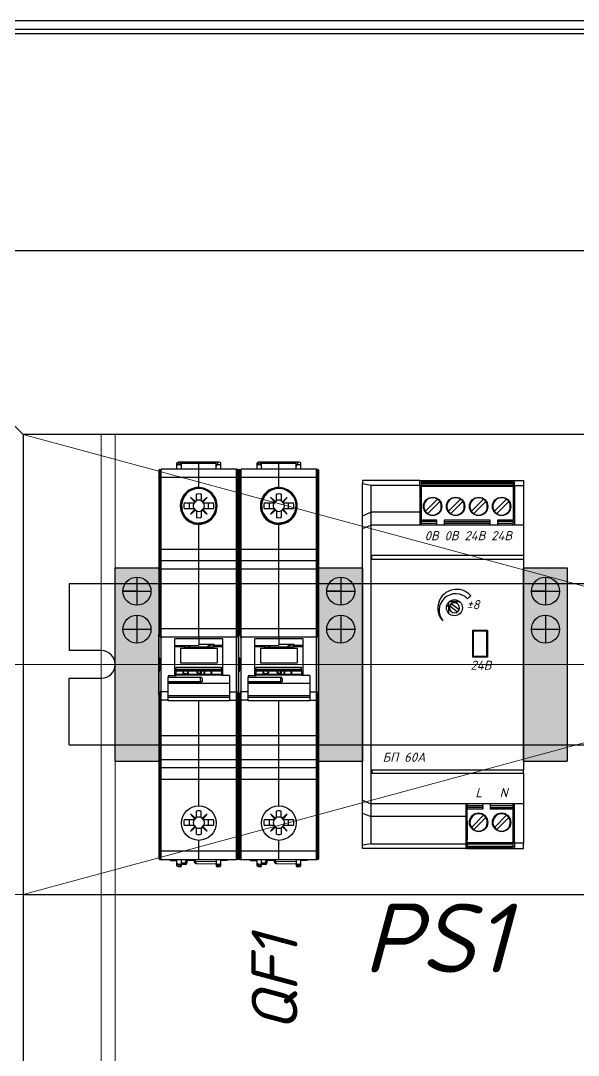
# Model space of a CAD drawing. Header units: millimetres. Extents: x 0 to 53000, y -591 to 24400.
# Drawn here: x 15937.5 to 16058.7, y 12658.4 to 12883.4 of the extents above; entities that cross this region are included whole.
import ezdxf
from ezdxf.enums import TextEntityAlignment as Align

# ---------------------------------------------------------------- set-up
doc = ezdxf.new("R2010")
doc.units = ezdxf.units.MM
doc.layers.add('КК перф 40х60', color=6, linetype='Continuous', lineweight=30)
doc.layers.add('Основная', color=7, linetype='Continuous', lineweight=30)
doc.layers.add('Привязки', color=2, linetype='Continuous', lineweight=0, plot=False, transparency=0.8)
doc.styles.add('текст', font='isocpeui.ttf')

# ---------------------------------------------------------------- blocks, each defined once
blk = doc.blocks.new('Стопор на DIN')
at = {"layer": 'Основная', "true_color": 0x939598}
h = blk.add_hatch(color=252, dxfattribs=at)
h.dxf.hatch_style = 1
h.paths.add_polyline_path([(0, 21), (-9.5, 21), (-9.5, -21), (0, -21)])
at = {"layer": 'Основная'}
for p, q in [((-9.5, -21), (-9.5, 21)), ((-9.5, 21), (0, 21)), ((0, 21), (0, -21)), ((-4.75, 18.97), (-4.75, 12.87)), ((-4.75, 15.92), (-7.8, 15.92)), ((-7.8, 15.92), (-1.7, 15.92)), ((-4.75, 10.71), (-4.75, 4.6)), ((-7.8, 7.66), (-1.7, 7.66)), ((-9.5, -21), (0, -21))]:
    blk.add_line(p, q, dxfattribs=at)
for centre in [(-4.75, 15.92), (-4.75, 7.66)]:
    blk.add_circle(centre, 3.05, dxfattribs=at)
blk = doc.blocks.new('1P Автоматический выключатель')
at = {"layer": 'Основная', "linetype": 'Continuous'}
for p, q in [((4.25, 44), (3.95, 43.83)), ((3.95, 42.5), (3.95, 43.83)), ((4.25, 43.5), (3.95, 43.26)), ((4.25, 43.5), (4.25, 44)), ((13.15, 44), (4.25, 44)), ((4.25, 43.5), (4.65, 43.5)), ((4.65, 43.5), (4.65, 44)), ((4.95, 42.5), (4.95, 43.7)), ((12.45, 43.7), (4.95, 43.7)), ((8.7, 42.5), (8.7, 44)), ((12.45, 42.5), (12.45, 44)), ((12.75, 44), (12.75, 43.5)), ((12.75, 43.5), (13.45, 43.5)), ((13.45, 43.83), (13.15, 44)), ((13.45, 42.5), (13.45, 43.83)), ((0, 42.2), (0, 6.61)), ((0.2, 42.4), (0.2, 6.45)), ((0.2, 42.4), (0.49, 42.4)), ((0.2, 40.63), (0.49, 40.63)), ((0.49, 5.74), (0.49, 42.5)), ((16.91, 42.5), (0.49, 42.5)), ((16.91, 40.64), (0.49, 40.64)), ((8.7, 38.47), (8.7, 42.5)), ((16.91, 5.74), (16.91, 42.5)), ((17.2, 42.4), (16.91, 42.4)), ((17.2, 40.63), (16.91, 40.63)), ((17.2, 6.45), (17.2, 42.4)), ((17.4, -42.2), (17.4, 42.2)), ((8.7, 38.43), (8.35, 38.43)), ((8.7, 38.42), (8.7, 38.47)), ((8.7, 38.42), (8.7, 38.25)), ((6.88, 36.32), (7.8, 35.26)), ((7.87, 35.46), (6.88, 36.32)), ((8.18, 35.63), (8.18, 37.02)), ((9.22, 37.02), (9.22, 35.64)), ((10.52, 36.32), (9.53, 35.46)), ((9.6, 35.26), (10.52, 36.32)), ((5.52, 35.15), (7.7, 35.15)), ((7.71, 33.85), (5.52, 33.85)), ((7.8, 35.26), (7.9, 35.37)), ((9.5, 35.37), (9.6, 35.26)), ((9.69, 35.15), (11.89, 35.15)), ((11.89, 33.85), (9.69, 33.85)), ((6.09, 31.51), (6.33, 31.51)), ((7.8, 33.74), (6.88, 32.68)), ((6.88, 32.68), (7.89, 33.55)), ((7.91, 33.63), (7.8, 33.74)), ((8.18, 33.36), (8.18, 31.98)), ((9.22, 33.36), (9.22, 31.98)), ((9.6, 33.74), (9.5, 33.63)), ((9.53, 33.54), (10.52, 32.68)), ((10.52, 32.68), (9.6, 33.74)), ((6.93, 31), (6.82, 31)), ((7.41, 30.77), (7.34, 30.77)), ((8.7, 30.73), (7.8, 30.67)), ((8.7, 30.65), (8.08, 30.6)), ((8.7, 30.75), (8.7, 30.73)), ((8.7, 30.65), (8.7, 30.73)), ((8.7, 30.5), (8.7, 30.65)), ((8.7, 30.65), (9.5, 30.65)), ((8.89, 30.59), (8.7, 30.59)), ((8.7, 5.97), (8.7, 30.5)), ((10.08, 30.81), (9.63, 30.81)), ((0.2, 25), (0.49, 25)), ((16.91, 25), (0.49, 25)), ((17.2, 25), (16.91, 25)), ((16.91, 22.5), (0.49, 22.5)), ((0.2, 22.4), (0.49, 22.4)), ((0.2, 20.7), (0.49, 20.7)), ((16.91, 20.71), (0.49, 20.71)), ((17.2, 22.4), (16.91, 22.4)), ((17.2, 20.7), (16.91, 20.7)), ((0.2, 7.73), (0.49, 7.73)), ((16.91, 7.74), (0.49, 7.74)), ((17.2, 7.73), (16.91, 7.73)), ((0, -6.61), (0, 6.61)), ((0.45, 5.88), (0.49, 5.88)), ((16.91, 5.97), (0.49, 5.97)), ((0.5, -5.73), (0.5, 5.73)), ((8.7, 5.59), (3.45, 5.57)), ((3.45, -2.42), (3.45, 5.57)), ((8.7, 5.97), (8.7, 4.17)), ((13.95, 5.57), (8.7, 5.59)), ((13.95, -2.42), (13.95, 5.57)), ((16.9, 5.73), (16.9, -5.73)), ((16.95, 5.88), (16.91, 5.88)), ((3.45, 4.11), (8.7, 4.17)), ((3.45, 3.91), (5.5, 3.91)), ((4.7, 3.51), (12.7, 3.51)), ((4.7, 3.51), (4.7, 0.38)), ((5.5, 4.13), (5.5, 3.91)), ((5.5, 3.91), (5.5, 3.83)), ((5.5, 3.83), (11.9, 3.83)), ((5.7, 4.14), (5.7, 3.83)), ((6.4, 4.14), (6.4, 3.83)), ((6.51, 4.14), (6.51, 3.83)), ((6.7, 4.15), (6.7, 3.83)), ((12, 4.31), (8.7, 4.34)), ((10.45, 3.83), (10.7, 3.96)), ((10.7, 3.96), (10.7, 3.83)), ((11.9, 4.31), (11.9, 3.91)), ((11.9, 3.91), (11.9, 3.83)), ((11.9, 3.91), (13.95, 3.91)), ((12, 4.12), (12, 4.31)), ((13.95, 4.1), (12, 4.12)), ((12.7, 3.51), (12.7, 0.38)), ((0.2, -0.96), (0.2, 0.96)), ((4.7, 0.38), (12.7, 0.38)), ((13.6, -0.63), (3.8, -0.63)), ((3.8, -1.36), (3.8, -0.63)), ((13.6, -1.09), (3.8, -1.09)), ((13.6, -1.31), (3.8, -1.31)), ((3.8, -1.36), (5.19, -1.36)), ((3.8, -2.22), (3.8, -1.36)), ((13.6, -2.22), (3.8, -2.22)), ((3.8, -2.42), (3.8, -2.22)), ((5.19, -1.36), (5.19, -1.72)), ((5.19, -1.41), (5.39, -1.41)), ((5.39, -1.36), (6.29, -1.36)), ((5.39, -1.72), (5.39, -1.36)), ((5.39, -1.72), (5.39, -1.87)), ((6.29, -1.36), (6.29, -1.72)), ((6.29, -1.41), (6.49, -1.41)), ((6.29, -1.72), (6.29, -1.87)), ((6.49, -1.36), (8.29, -1.36)), ((6.49, -1.72), (6.49, -1.36)), ((8.29, -1.36), (8.29, -1.72)), ((8.29, -1.41), (8.49, -1.41)), ((8.49, -1.36), (9.09, -1.36)), ((8.49, -1.72), (8.49, -1.36)), ((8.49, -1.72), (8.49, -1.87)), ((9.09, -1.36), (9.09, -1.72)), ((9.09, -1.41), (9.29, -1.41)), ((9.09, -1.72), (9.09, -1.87)), ((9.29, -1.36), (9.8, -1.36)), ((9.29, -1.72), (9.29, -1.36)), ((9.8, -1.36), (9.8, -2.03)), ((9.8, -1.41), (10, -1.41)), ((9.8, -2.03), (10, -2.03)), ((10, -1.36), (11.3, -1.36)), ((10, -2.03), (10, -1.36)), ((11.3, -1.36), (11.3, -2.03)), ((11.3, -1.41), (11.5, -1.41)), ((11.3, -2.03), (11.5, -2.03)), ((11.5, -2.03), (11.5, -1.36)), ((11.5, -1.36), (13.6, -1.36)), ((13.6, -1.36), (13.6, -0.63)), ((13.6, -1.36), (13.6, -2.22)), ((13.6, -2.22), (13.6, -2.42)), ((2.15, -2.42), (2, -2.49)), ((2, -2.49), (2, -2.79)), ((2, -2.79), (9.1, -2.79)), ((2, -7.93), (2, -2.79)), ((2, -3.71), (9.1, -3.71)), ((2, -3.94), (9.1, -3.94)), ((15.4, -4.16), (2, -4.16)), ((2.15, -2.42), (3.8, -2.42)), ((13.6, -2.3), (3.8, -2.3)), ((9.1, -3.94), (9.1, -2.79)), ((9.4, -3.02), (9.4, -3.73)), ((15.4, -2.42), (13.6, -2.42)), ((15.4, -2.42), (15.4, -7.93)), ((0, -6.61), (0, -42.2)), ((0.2, -6.45), (0.2, -42.4)), ((0.45, -5.88), (0.49, -5.88)), ((0.49, -42.5), (0.49, -5.74)), ((2, -5.97), (0.49, -5.97)), ((15.4, -5.97), (16.91, -5.97)), ((16.91, -42.5), (16.91, -5.74)), ((16.95, -5.88), (16.91, -5.88)), ((17.2, -42.4), (17.2, -6.45)), ((0.2, -7.73), (0.49, -7.73)), ((2, -7.74), (0.49, -7.74)), ((15.4, -6.86), (2, -6.86)), ((15.4, -7.2), (2, -7.2)), ((15.4, -7.93), (2, -7.93)), ((8.7, -30.75), (8.7, -7.93)), ((15.4, -7.74), (16.91, -7.74)), ((17.2, -7.73), (16.91, -7.73)), ((0.2, -15.4), (0.49, -15.4)), ((16.91, -15.5), (0.49, -15.5)), ((17.2, -15.4), (16.91, -15.4)), ((0.2, -20.7), (0.49, -20.7)), ((0.2, -22.4), (0.49, -22.4)), ((16.91, -20.71), (0.49, -20.71)), ((17.2, -20.7), (16.91, -20.7)), ((17.2, -22.4), (16.91, -22.4)), ((16.91, -22.5), (0.49, -22.5)), ((0.2, -25), (0.49, -25)), ((16.91, -25), (0.49, -25)), ((17.2, -25), (16.91, -25)), ((7.87, -33.44), (6.88, -32.58)), ((6.88, -32.58), (7.8, -33.64)), ((7.8, -33.64), (7.9, -33.53)), ((8.18, -33.26), (8.18, -31.88)), ((9.22, -33.26), (9.22, -31.88)), ((9.49, -33.53), (9.6, -33.64)), ((10.52, -32.58), (9.51, -33.45)), ((9.6, -33.64), (10.52, -32.58)), ((5.51, -33.75), (7.7, -33.75)), ((7.7, -35.05), (5.51, -35.05)), ((7.8, -35.16), (6.88, -36.22)), ((6.88, -36.22), (7.87, -35.36)), ((7.9, -35.27), (7.8, -35.16)), ((8.18, -36.92), (8.18, -35.54)), ((9.22, -35.54), (9.22, -36.92)), ((9.6, -35.16), (9.5, -35.27)), ((9.53, -35.36), (10.52, -36.22)), ((10.52, -36.22), (9.6, -35.16)), ((9.69, -33.75), (11.88, -33.75)), ((11.88, -35.05), (9.7, -35.05)), ((8.7, -42.5), (8.7, -38.25)), ((0.2, -40.63), (0.49, -40.63)), ((0.2, -42.4), (0.49, -42.4)), ((16.91, -40.64), (0.49, -40.64)), ((16.91, -42.5), (0.49, -42.5)), ((2.55, -42.6), (2.55, -42.5)), ((2.55, -42.6), (3.95, -42.6)), ((2.85, -42.6), (2.85, -42.5)), ((3.95, -43.83), (3.95, -42.5)), ((4.95, -43.7), (4.95, -42.5)), ((5.82, -42.5), (5.82, -43.18)), ((6.12, -42.5), (6.12, -43.18)), ((7.66, -42.6), (6.12, -42.6)), ((6.5, -42.6), (6.5, -42.5)), ((7.66, -42.5), (7.66, -42.81)), ((7.9, -42.5), (7.9, -42.81)), ((12.45, -42.5), (12.45, -43.7)), ((13.45, -43.83), (13.45, -42.5)), ((14.85, -42.6), (13.45, -42.6)), ((14.55, -42.6), (14.55, -42.5)), ((14.85, -42.6), (14.85, -42.5)), ((17.2, -40.63), (16.91, -40.63)), ((17.2, -42.4), (16.91, -42.4)), ((4.25, -43.5), (3.95, -43.26)), ((4.25, -44), (3.95, -43.83)), ((4.65, -43.5), (4.25, -43.5)), ((4.25, -44), (4.25, -43.5)), ((4.65, -44), (4.25, -44)), ((4.65, -44), (4.65, -43.5)), ((5.82, -43.18), (4.95, -43.19)), ((5.82, -43.48), (4.95, -43.49)), ((5.82, -43.18), (6.12, -43.18)), ((5.82, -43.48), (5.82, -43.18)), ((7.9, -42.81), (7.66, -42.81)), ((7.9, -42.81), (12.45, -42.88)), ((8.33, -43.31), (12.45, -43.38)), ((13.15, -43.5), (12.75, -43.5)), ((12.75, -43.5), (12.75, -44)), ((13.15, -44), (12.75, -44)), ((13.15, -43.5), (13.45, -43.26)), ((13.15, -44), (13.15, -43.5)), ((13.15, -44), (13.45, -43.83))]:
    blk.add_line(p, q, dxfattribs=at)
at = {"layer": 'Основная'}
blk.add_line((16.91, -42.5), (16.91, 42.5), dxfattribs=at)
at = {"layer": 'Основная', "linetype": 'Continuous'}
for points in [[(6.94, 31.02), (6.91, 31.04), (6.87, 31.06), (6.84, 31.08), (6.82, 31.1), (6.79, 31.12), (6.77, 31.14), (6.75, 31.15), (6.73, 31.16), (6.72, 31.18), (6.7, 31.19), (6.69, 31.2), (6.68, 31.2), (6.68, 31.21), (6.67, 31.21), (6.67, 31.21)], [(7.46, 30.77), (7.4, 30.8), (7.34, 30.82), (7.28, 30.85), (7.22, 30.87), (7.17, 30.9), (7.12, 30.92), (7.07, 30.95), (7.02, 30.97), (6.98, 31), (6.94, 31.02)], [(7.61, 30.72), (7.53, 30.75), (7.46, 30.77)], [(8.7, 30.55), (8.61, 30.55), (8.5, 30.55), (8.4, 30.56), (8.3, 30.57), (8.2, 30.58), (8.1, 30.6), (8.01, 30.62), (7.92, 30.63), (7.84, 30.65), (7.76, 30.68), (7.68, 30.7), (7.61, 30.72)], [(0.03, 1.45), (0.06, 1.39), (0.12, 1.24), (0.17, 1.08), (0.21, 0.93), (0.24, 0.77), (0.26, 0.62), (0.28, 0.46), (0.29, 0.31), (0.3, 0.15), (0.3, 0)], [(0.3, 0), (0.3, -0.14), (0.29, -0.3), (0.28, -0.46), (0.26, -0.62), (0.24, -0.77), (0.21, -0.93), (0.17, -1.08), (0.12, -1.23), (0.06, -1.39), (0.03, -1.45)], [(7.66, -42.81), (7.66, -42.83), (7.66, -42.88), (7.68, -42.93), (7.7, -42.98), (7.72, -43.03), (7.76, -43.08), (7.8, -43.12), (7.85, -43.16), (7.9, -43.2), (7.96, -43.23), (8.02, -43.26), (8.09, -43.28), (8.16, -43.3), (8.23, -43.31), (8.31, -43.31), (8.33, -43.31)]]:
    blk.add_lwpolyline(points, dxfattribs=at)
blk.add_circle((8.7, -34.5), 3.75, dxfattribs=at)
for centre, radius, start, end in [((4.65, 43.7), 0.3, 0, 90), ((0.2, 42.2), 0.2, 90, 180), ((0.2, 42.2), 0.2, 98.0214, 100.1321), ((17.2, 42.2), 0.2, 0, 90), ((8.7, 34.5), 3.75, 270, 237.5106), ((8.7, 34.5), 2.58, 78.463, 101.537), ((8.7, 34.5), 3.25, 168.463, 191.537), ((8.7, 34.5), 2.12, 162.1391, 197.8609), ((8.7, 34.5), 1.22, 147.8061, 180), ((8.7, 34.5), 1.22, 180, 212.1939), ((7.7, 35.35), 0.2, 270, 45.4387), ((7.71, 33.65), 0.2, 313.0821, 90), ((7.99, 35.63), 0.2, 225.4387, 0), ((8.7, 34.5), 1.22, 65.0308, 114.9692), ((9.41, 35.64), 0.2, 180, 314.427), ((9.69, 35.35), 0.2, 134.427, 270), ((9.69, 33.65), 0.2, 90, 225.573), ((8.7, 34.5), 1.22, 327.8061, 32.1939), ((8.7, 34.5), 2.12, 342.1391, 17.8609), ((8.7, 34.5), 3.25, 348.4677, 11.5323), ((7.99, 33.36), 0.2, 0, 133.0821), ((8.7, 34.5), 1.22, 245.0308, 294.9692), ((8.7, 34.5), 2.58, 258.463, 281.537), ((9.41, 33.36), 0.2, 45.573, 180), ((8.7, 34.5), 3.75, 237.5102, 270), ((8.66, 33.99), 3.43, 248.4437, 251.0613), ((8.72, 34.26), 3.71, 269.0949, 269.6269), ((0.2, 22.2), 0.2, 90, 180), ((17.2, 22.2), 0.2, 0, 90), ((-3.27, 0.06), 3.63, 25.1846, 25.5893), ((-3.27, -0.06), 3.63, 334.4106, 334.8154), ((0.2, -15.2), 0.2, 180, 270), ((17.2, -15.2), 0.2, 270, 0), ((0.2, -22.2), 0.2, 180, 270), ((17.2, -22.2), 0.2, 270, 0), ((7.7, -33.55), 0.2, 270, 45.573), ((7.99, -33.26), 0.2, 225.573, 0), ((8.7, -34.4), 1.22, 65.0308, 114.9692), ((8.7, -34.4), 2.58, 78.463, 101.537), ((9.41, -33.26), 0.2, 180, 313.0821), ((9.69, -33.55), 0.2, 133.0821, 270), ((8.7, -34.4), 3.25, 168.4677, 191.5323), ((8.7, -34.4), 2.12, 162.1391, 197.8609), ((8.7, -34.4), 1.22, 147.8061, 212.1939), ((7.7, -35.25), 0.2, 314.427, 90), ((7.99, -35.54), 0.2, 0, 134.427), ((8.7, -34.4), 1.22, 245.0308, 294.9692), ((9.41, -35.54), 0.2, 45.4387, 180), ((9.7, -35.25), 0.2, 90, 225.4387), ((8.7, -34.4), 1.22, 0, 32.1939), ((8.7, -34.4), 1.22, 327.8061, 0), ((8.7, -34.4), 2.12, 342.1391, 17.8609), ((8.7, -34.4), 3.25, 348.463, 11.537), ((8.7, -34.4), 2.58, 258.463, 281.537), ((0.2, -42.2), 0.2, 180, 270), ((17.2, -42.2), 0.2, 270, 0), ((4.65, -43.7), 0.3, 270, 0), ((5.82, -43.18), 0.3, 270.5773, 0.0001), ((12.75, -43.7), 0.3, 180, 270)]:
    blk.add_arc(centre, radius, start, end, dxfattribs=at)
for centre, major_axis, ratio, start_param, end_param in [((4.65, 43.08), (0, 0.424), 0.707107, -1.570796, 0), ((12.75, 43.08), (0, -0.424), 0.707107, 3.141593, 4.712389), ((8.7, 34.48), (-0.96, 3.84), 0.999989, -0.244062, 2.364686), ((8.7, 34.48), (0, 4.02), 0.99999, 0, 3.141593), ((8.7, 34.48), (0, 3.98), 0.999992, -3.141593, 0), ((8.7, 34.48), (0.49, 3.9), 0.999992, -2.464465, 0.123964), ((8.69, 34.14), (0.08, 3.61), 0.995002, 2.648644, 2.797291), ((9.1, -3.02), (-0.3, 0), 0.762405, -3.141593, -1.570796), ((9.1, -3.73), (-0.3, 0), 0.701661, 1.570796, 3.141593), ((4.65, -43.08), (0, 0.424), 0.707107, 3.141593, 4.712389), ((12.75, -43.08), (0, -0.424), 0.707107, -1.570796, 0)]:
    blk.add_ellipse(centre, major_axis=major_axis, ratio=ratio, start_param=start_param, end_param=end_param, dxfattribs=at)
for points, knots in [([(0, 40.62), (0, 40.62), (0, 40.62), (0, 40.62), (0.01, 40.62), (0.02, 40.62), (0.04, 40.63), (0.06, 40.63), (0.09, 40.63), (0.12, 40.63), (0.16, 40.63), (0.19, 40.63), (0.2, 40.63)], [0, 0, 0, 0, 0.008294, 0.024077, 0.048626, 0.082035, 0.174467, 0.298258, 0.448803, 0.620399, 0.806492, 1, 1, 1, 1]), ([(17.4, 40.62), (17.4, 40.62), (17.4, 40.62), (17.4, 40.62), (17.39, 40.62), (17.38, 40.62), (17.36, 40.63), (17.34, 40.63), (17.31, 40.63), (17.28, 40.63), (17.24, 40.63), (17.21, 40.63), (17.2, 40.63)], [0, 0, 0, 0, 0.008294, 0.024077, 0.048626, 0.082035, 0.174467, 0.298258, 0.448803, 0.620399, 0.806492, 1, 1, 1, 1]), ([(6.33, 31.51), (6.33, 31.51), (6.33, 31.51), (6.32, 31.51), (6.32, 31.5), (6.32, 31.5), (6.32, 31.49), (6.32, 31.49), (6.32, 31.48), (6.33, 31.47), (6.35, 31.45), (6.37, 31.42), (6.4, 31.39), (6.43, 31.36), (6.47, 31.32), (6.54, 31.26), (6.64, 31.19), (6.77, 31.09), (6.87, 31.03), (6.93, 31)], [0, 0, 0, 0, 0.007018, 0.012553, 0.017389, 0.022644, 0.029231, 0.037639, 0.048102, 0.06074, 0.092744, 0.133867, 0.184095, 0.243299, 0.311264, 0.3877, 0.564453, 0.769976, 1, 1, 1, 1]), ([(6.69, 31.34), (6.64, 31.36), (6.58, 31.39), (6.5, 31.44), (6.45, 31.46), (6.41, 31.48), (6.38, 31.5), (6.35, 31.51), (6.34, 31.51), (6.33, 31.51)], [0, 0, 0, 0, 0.379747, 0.538845, 0.676267, 0.791342, 0.883621, 0.952977, 1, 1, 1, 1]), ([(6.67, 31.21), (6.66, 31.22), (6.65, 31.23), (6.63, 31.25), (6.61, 31.27), (6.6, 31.28), (6.59, 31.29), (6.59, 31.3), (6.59, 31.3), (6.59, 31.31), (6.59, 31.31), (6.6, 31.31), (6.6, 31.31), (6.6, 31.31)], [0, 0, 0, 0, 0.240117, 0.4434, 0.609549, 0.738805, 0.832444, 0.867128, 0.895132, 0.918769, 0.941698, 0.967862, 1, 1, 1, 1]), ([(6.6, 31.31), (6.6, 31.31), (6.61, 31.31), (6.63, 31.31), (6.65, 31.3), (6.69, 31.29), (6.73, 31.27), (6.79, 31.25), (6.88, 31.21), (6.95, 31.18), (7, 31.16)], [0, 0, 0, 0, 0.019291, 0.044246, 0.111993, 0.203835, 0.319392, 0.457899, 0.618335, 1, 1, 1, 1]), ([(7.4, 30.8), (7.31, 30.83), (7.16, 30.9), (6.96, 31.01), (6.81, 31.1), (6.72, 31.17), (6.69, 31.2), (6.67, 31.21)], [0, 0, 0, 0, 0.31596, 0.595391, 0.826826, 0.921237, 1, 1, 1, 1]), ([(7.54, 30.72), (7.54, 30.72), (7.53, 30.72), (7.52, 30.72), (7.51, 30.72), (7.48, 30.73), (7.46, 30.74), (7.44, 30.74), (7.4, 30.75), (7.36, 30.77), (7.3, 30.79), (7.25, 30.81), (7.19, 30.83), (7.12, 30.86), (7.02, 30.9), (6.91, 30.95), (6.8, 31.01), (6.73, 31.05), (6.7, 31.07)], [0, 0, 0, 0, 0.005458, 0.013291, 0.03389, 0.058559, 0.085593, 0.114115, 0.143649, 0.204724, 0.267565, 0.331589, 0.39648, 0.46205, 0.594753, 0.729025, 0.864326, 1, 1, 1, 1]), ([(7.41, 30.77), (7.42, 30.77), (7.43, 30.76), (7.46, 30.75), (7.48, 30.75), (7.49, 30.74), (7.5, 30.74), (7.51, 30.73), (7.52, 30.73), (7.53, 30.73), (7.53, 30.72), (7.53, 30.72), (7.54, 30.72), (7.54, 30.72), (7.54, 30.72), (7.54, 30.72), (7.54, 30.72), (7.54, 30.72), (7.54, 30.72), (7.54, 30.72)], [0, 0, 0, 0, 0.177438, 0.349744, 0.514857, 0.593714, 0.669295, 0.740714, 0.806733, 0.865693, 0.915298, 0.935731, 0.952732, 0.965958, 0.975151, 0.98038, 0.983704, 0.989826, 1, 1, 1, 1]), ([(8.67, 30.55), (8.47, 30.55), (8.09, 30.59), (7.72, 30.68), (7.54, 30.74)], [0, 0, 0, 0, 0.512397, 1, 1, 1, 1]), ([(9.63, 30.81), (9.62, 30.81), (9.6, 30.81), (9.57, 30.8), (9.54, 30.8), (9.47, 30.79), (9.39, 30.78), (9.27, 30.76), (9.13, 30.75), (8.94, 30.73), (8.8, 30.73), (8.7, 30.73)], [0, 0, 0, 0, 0.023304, 0.05548, 0.095738, 0.143181, 0.255996, 0.387171, 0.531126, 0.683471, 1, 1, 1, 1]), ([(8.7, 30.65), (8.76, 30.65), (8.88, 30.65), (9.06, 30.66), (9.2, 30.68), (9.31, 30.7), (9.38, 30.72), (9.45, 30.73), (9.5, 30.75), (9.54, 30.76), (9.56, 30.77), (9.58, 30.77), (9.6, 30.78), (9.62, 30.79), (9.63, 30.79), (9.64, 30.8), (9.64, 30.8), (9.64, 30.8), (9.64, 30.8), (9.64, 30.81), (9.64, 30.81), (9.64, 30.81), (9.63, 30.81), (9.63, 30.81), (9.63, 30.81)], [0, 0, 0, 0, 0.186183, 0.368913, 0.543145, 0.625037, 0.702028, 0.772811, 0.835875, 0.863994, 0.889549, 0.912325, 0.932118, 0.948739, 0.962035, 0.971902, 0.975546, 0.978354, 0.981777, 0.98313, 0.984932, 0.987454, 0.990789, 1, 1, 1, 1]), ([(8.7, 30.59), (8.72, 30.59), (8.76, 30.59), (8.8, 30.59), (8.82, 30.59)], [0, 0, 0, 0, 0.516289, 1, 1, 1, 1]), ([(8.82, 30.59), (8.9, 30.59), (9.07, 30.59), (9.4, 30.63), (9.82, 30.72), (10.3, 30.89), (10.61, 31.05), (10.76, 31.14)], [0, 0, 0, 0, 0.121776, 0.244126, 0.491017, 0.74288, 1, 1, 1, 1]), ([(0, 24.99), (0, 24.99), (0, 24.99), (0, 24.99), (0.01, 24.99), (0.02, 24.99), (0.02, 24.99), (0.03, 24.99), (0.05, 24.99), (0.06, 24.99), (0.09, 25), (0.12, 25), (0.16, 25), (0.19, 25), (0.2, 25)], [0, 0, 0, 0, 0.005895, 0.020644, 0.044651, 0.077778, 0.119734, 0.170138, 0.228512, 0.294299, 0.445542, 0.618083, 0.805291, 1, 1, 1, 1]), ([(17.4, 24.99), (17.4, 24.99), (17.4, 24.99), (17.4, 24.99), (17.39, 24.99), (17.38, 24.99), (17.38, 24.99), (17.37, 24.99), (17.35, 24.99), (17.34, 24.99), (17.31, 25), (17.28, 25), (17.24, 25), (17.21, 25), (17.2, 25)], [0, 0, 0, 0, 0.005889, 0.020641, 0.044648, 0.077774, 0.119731, 0.170135, 0.228509, 0.294297, 0.44554, 0.618082, 0.805291, 1, 1, 1, 1]), ([(0, 20.68), (0, 20.68), (0, 20.68), (0, 20.68), (0.01, 20.68), (0.02, 20.69), (0.04, 20.69), (0.06, 20.69), (0.09, 20.69), (0.14, 20.7), (0.17, 20.7), (0.2, 20.7)], [0, 0, 0, 0, 0.011049, 0.028326, 0.053708, 0.087568, 0.180168, 0.303483, 0.4531, 0.623445, 1, 1, 1, 1]), ([(17.4, 20.68), (17.4, 20.68), (17.4, 20.68), (17.4, 20.68), (17.39, 20.68), (17.38, 20.69), (17.36, 20.69), (17.34, 20.69), (17.31, 20.69), (17.26, 20.7), (17.23, 20.7), (17.2, 20.7)], [0, 0, 0, 0, 0.011049, 0.028325, 0.053709, 0.087567, 0.180169, 0.303485, 0.4531, 0.623446, 1, 1, 1, 1]), ([(0, 7.72), (0, 7.72), (0, 7.72), (0, 7.73), (0.01, 7.73), (0.02, 7.73), (0.02, 7.73), (0.03, 7.73), (0.05, 7.73), (0.06, 7.73), (0.09, 7.73), (0.12, 7.73), (0.16, 7.73), (0.19, 7.73), (0.2, 7.73)], [0, 0, 0, 0, 0.006112, 0.020951, 0.045011, 0.078174, 0.120154, 0.170571, 0.228947, 0.294727, 0.44592, 0.618366, 0.805443, 1, 1, 1, 1]), ([(17.4, 7.72), (17.4, 7.72), (17.4, 7.72), (17.4, 7.73), (17.39, 7.73), (17.38, 7.73), (17.38, 7.73), (17.37, 7.73), (17.35, 7.73), (17.34, 7.73), (17.31, 7.73), (17.28, 7.73), (17.24, 7.73), (17.21, 7.73), (17.2, 7.73)], [0, 0, 0, 0, 0.006113, 0.020951, 0.045012, 0.078173, 0.120154, 0.170572, 0.228946, 0.294729, 0.44592, 0.618367, 0.805444, 1, 1, 1, 1]), ([(0.2, 6.45), (0.19, 6.47), (0.18, 6.51), (0.16, 6.56), (0.14, 6.6), (0.13, 6.62), (0.11, 6.65), (0.1, 6.68), (0.09, 6.7), (0.08, 6.71), (0.07, 6.72), (0.06, 6.73), (0.05, 6.74), (0.04, 6.74), (0.04, 6.75), (0.03, 6.74), (0.02, 6.73), (0.01, 6.71), (0, 6.67), (0, 6.63), (0, 6.61)], [0, 0, 0, 0, 0.12543, 0.250803, 0.31323, 0.375277, 0.4367, 0.497111, 0.555848, 0.584244, 0.611678, 0.637778, 0.662035, 0.684082, 0.694716, 0.705833, 0.732341, 0.765588, 0.841215, 1, 1, 1, 1]), ([(0.45, 5.88), (0.43, 5.92), (0.4, 6), (0.31, 6.19), (0.24, 6.34), (0.2, 6.45)], [0, 0, 0, 0, 0.192809, 0.427431, 1, 1, 1, 1]), ([(0.49, 5.74), (0.49, 5.75), (0.48, 5.8), (0.46, 5.85), (0.45, 5.88)], [0, 0, 0, 0, 0.255977, 1, 1, 1, 1]), ([(0.49, 5.85), (0.49, 5.84), (0.5, 5.8), (0.5, 5.76), (0.5, 5.73)], [0, 0, 0, 0, 0.243379, 1, 1, 1, 1]), ([(16.9, 5.73), (16.9, 5.74), (16.9, 5.78), (16.9, 5.82), (16.91, 5.85)], [0, 0, 0, 0, 0.257159, 1, 1, 1, 1]), ([(16.95, 5.88), (16.95, 5.87), (16.93, 5.82), (16.92, 5.78), (16.91, 5.74)], [0, 0, 0, 0, 0.245337, 1, 1, 1, 1]), ([(17.2, 6.45), (17.16, 6.34), (17.09, 6.19), (17, 6), (16.97, 5.92), (16.95, 5.88)], [0, 0, 0, 0, 0.572569, 0.807191, 1, 1, 1, 1]), ([(17.4, 6.61), (17.4, 6.63), (17.4, 6.67), (17.39, 6.71), (17.38, 6.73), (17.37, 6.74), (17.36, 6.75), (17.36, 6.74), (17.35, 6.74), (17.34, 6.73), (17.33, 6.72), (17.32, 6.71), (17.31, 6.7), (17.3, 6.68), (17.29, 6.65), (17.27, 6.62), (17.26, 6.6), (17.24, 6.56), (17.22, 6.51), (17.21, 6.47), (17.2, 6.45)], [0, 0, 0, 0, 0.158787, 0.234419, 0.267664, 0.294174, 0.305289, 0.315921, 0.337967, 0.362224, 0.388323, 0.415756, 0.444153, 0.502889, 0.5633, 0.624723, 0.68677, 0.749197, 0.87457, 1, 1, 1, 1]), ([(10.7, 3.96), (10.7, 3.97), (10.7, 4), (10.72, 4.02), (10.75, 4.05), (10.79, 4.08), (10.84, 4.11), (10.9, 4.13), (10.96, 4.16), (11.07, 4.19), (11.22, 4.23), (11.43, 4.26), (11.66, 4.29), (11.82, 4.3), (11.9, 4.3)], [0, 0, 0, 0, 0.023038, 0.048867, 0.07944, 0.115865, 0.15866, 0.207997, 0.263827, 0.325959, 0.467826, 0.630351, 0.809351, 1, 1, 1, 1]), ([(0.03, 1.45), (0.02, 1.47), (0, 1.52), (0, 1.57), (0, 1.6)], [0, 0, 0, 0, 0.495069, 1, 1, 1, 1]), ([(0.01, 1.61), (0.04, 1.55), (0.09, 1.43), (0.15, 1.25), (0.21, 1.06), (0.25, 0.86), (0.28, 0.66), (0.31, 0.37), (0.31, 0.15), (0.31, 0)], [0, 0, 0, 0, 0.113595, 0.22929, 0.348496, 0.47193, 0.599594, 0.730886, 1, 1, 1, 1]), ([(0.31, 0), (0.31, -0.15), (0.31, -0.37), (0.28, -0.66), (0.25, -0.86), (0.21, -1.06), (0.15, -1.25), (0.09, -1.43), (0.04, -1.55), (0.01, -1.61)], [0, 0, 0, 0, 0.269114, 0.400406, 0.52807, 0.651504, 0.77071, 0.886405, 1, 1, 1, 1]), ([(0.03, -1.45), (0.02, -1.47), (0, -1.52), (0, -1.57), (0, -1.6)], [0, 0, 0, 0, 0.49507, 1, 1, 1, 1]), ([(5.19, -1.72), (5.19, -1.74), (5.2, -1.8), (5.24, -1.88), (5.3, -1.95), (5.38, -2.01), (5.48, -2.06), (5.63, -2.11), (5.84, -2.14), (6.05, -2.11), (6.2, -2.06), (6.3, -2.01), (6.38, -1.95), (6.44, -1.88), (6.48, -1.8), (6.49, -1.74), (6.49, -1.72)], [0, 0, 0, 0, 0.048239, 0.099057, 0.154329, 0.214927, 0.280806, 0.351215, 0.5, 0.648785, 0.719194, 0.785073, 0.845671, 0.900943, 0.951761, 1, 1, 1, 1]), ([(5.39, -1.72), (5.39, -1.74), (5.4, -1.78), (5.42, -1.83), (5.47, -1.88), (5.52, -1.92), (5.59, -1.96), (5.7, -1.99), (5.84, -2.01), (5.98, -1.99), (6.09, -1.96), (6.16, -1.92), (6.21, -1.88), (6.26, -1.83), (6.28, -1.78), (6.29, -1.74), (6.29, -1.72)], [0, 0, 0, 0, 0.048238, 0.099057, 0.154328, 0.214926, 0.280806, 0.351215, 0.5, 0.648785, 0.719194, 0.785074, 0.845672, 0.900943, 0.951762, 1, 1, 1, 1]), ([(5.53, -2.08), (5.51, -2.07), (5.47, -2.04), (5.43, -1.99), (5.4, -1.93), (5.39, -1.89), (5.39, -1.87)], [0, 0, 0, 0, 0.283324, 0.540976, 0.776864, 1, 1, 1, 1]), ([(6.29, -1.87), (6.29, -1.89), (6.28, -1.93), (6.25, -1.99), (6.21, -2.04), (6.17, -2.07), (6.15, -2.08)], [0, 0, 0, 0, 0.223136, 0.459024, 0.716676, 1, 1, 1, 1]), ([(8.29, -1.72), (8.29, -1.74), (8.3, -1.78), (8.33, -1.84), (8.37, -1.9), (8.44, -1.95), (8.51, -1.98), (8.63, -2.02), (8.79, -2.04), (8.95, -2.02), (9.07, -1.98), (9.14, -1.95), (9.21, -1.9), (9.25, -1.84), (9.28, -1.78), (9.29, -1.74), (9.29, -1.72)], [0, 0, 0, 0, 0.048239, 0.099057, 0.154329, 0.214927, 0.280807, 0.351215, 0.5, 0.648785, 0.719193, 0.785073, 0.845671, 0.900943, 0.951761, 1, 1, 1, 1]), ([(8.49, -1.72), (8.49, -1.73), (8.49, -1.76), (8.51, -1.79), (8.54, -1.83), (8.59, -1.87), (8.68, -1.9), (8.79, -1.91), (8.9, -1.9), (8.99, -1.87), (9.04, -1.83), (9.07, -1.79), (9.09, -1.76), (9.09, -1.73), (9.09, -1.72)], [0, 0, 0, 0, 0.048275, 0.099137, 0.154451, 0.215098, 0.351097, 0.5, 0.648903, 0.784902, 0.845549, 0.900863, 0.951725, 1, 1, 1, 1]), ([(8.57, -2), (8.56, -2), (8.54, -1.98), (8.51, -1.95), (8.49, -1.91), (8.49, -1.88), (8.49, -1.87)], [0, 0, 0, 0, 0.280829, 0.537596, 0.774545, 1, 1, 1, 1]), ([(9.09, -1.87), (9.09, -1.88), (9.09, -1.91), (9.07, -1.95), (9.04, -1.98), (9.02, -2), (9.01, -2)], [0, 0, 0, 0, 0.225455, 0.462404, 0.719171, 1, 1, 1, 1]), ([(9.39, -3.78), (9.38, -3.78), (9.37, -3.77), (9.35, -3.75), (9.31, -3.74), (9.26, -3.72), (9.19, -3.71), (9.13, -3.71), (9.1, -3.71)], [0, 0, 0, 0, 0.077213, 0.170417, 0.279785, 0.404096, 0.688251, 1, 1, 1, 1]), ([(0, -6.61), (0, -6.63), (0, -6.67), (0.01, -6.71), (0.02, -6.73), (0.03, -6.74), (0.04, -6.75), (0.04, -6.74), (0.05, -6.74), (0.06, -6.73), (0.07, -6.72), (0.08, -6.71), (0.09, -6.7), (0.1, -6.68), (0.11, -6.65), (0.13, -6.62), (0.14, -6.6), (0.16, -6.56), (0.18, -6.51), (0.19, -6.47), (0.2, -6.45)], [0, 0, 0, 0, 0.158789, 0.234419, 0.26766, 0.294164, 0.305277, 0.315911, 0.337951, 0.362207, 0.388306, 0.41574, 0.444136, 0.502874, 0.563286, 0.624711, 0.68676, 0.749189, 0.874566, 1, 1, 1, 1]), ([(0.2, -6.45), (0.24, -6.34), (0.31, -6.19), (0.4, -6), (0.43, -5.92), (0.45, -5.88)], [0, 0, 0, 0, 0.572569, 0.807191, 1, 1, 1, 1]), ([(0.45, -5.88), (0.45, -5.87), (0.47, -5.82), (0.48, -5.78), (0.49, -5.74)], [0, 0, 0, 0, 0.245337, 1, 1, 1, 1]), ([(0.5, -5.73), (0.5, -5.74), (0.5, -5.78), (0.5, -5.82), (0.49, -5.85)], [0, 0, 0, 0, 0.257159, 1, 1, 1, 1]), ([(16.91, -5.85), (16.91, -5.84), (16.9, -5.8), (16.9, -5.76), (16.9, -5.73)], [0, 0, 0, 0, 0.243379, 1, 1, 1, 1]), ([(16.91, -5.74), (16.91, -5.75), (16.92, -5.8), (16.94, -5.85), (16.95, -5.88)], [0, 0, 0, 0, 0.255977, 1, 1, 1, 1]), ([(16.95, -5.88), (16.97, -5.92), (17, -6), (17.09, -6.19), (17.16, -6.34), (17.2, -6.45)], [0, 0, 0, 0, 0.192809, 0.427431, 1, 1, 1, 1]), ([(17.2, -6.45), (17.21, -6.47), (17.22, -6.51), (17.24, -6.56), (17.26, -6.6), (17.27, -6.62), (17.29, -6.65), (17.3, -6.68), (17.31, -6.7), (17.32, -6.71), (17.33, -6.72), (17.34, -6.73), (17.35, -6.74), (17.36, -6.74), (17.36, -6.75), (17.37, -6.74), (17.38, -6.73), (17.39, -6.71), (17.4, -6.67), (17.4, -6.63), (17.4, -6.61)], [0, 0, 0, 0, 0.125429, 0.250801, 0.313227, 0.375275, 0.436697, 0.497107, 0.555844, 0.58424, 0.611673, 0.637773, 0.662031, 0.68408, 0.694713, 0.70583, 0.73234, 0.765588, 0.841216, 1, 1, 1, 1]), ([(0, -7.72), (0, -7.72), (0, -7.72), (0, -7.73), (0.01, -7.73), (0.02, -7.73), (0.02, -7.73), (0.03, -7.73), (0.05, -7.73), (0.06, -7.73), (0.09, -7.73), (0.12, -7.73), (0.16, -7.73), (0.19, -7.73), (0.2, -7.73)], [0, 0, 0, 0, 0.006112, 0.020951, 0.045011, 0.078174, 0.120154, 0.170571, 0.228947, 0.294727, 0.44592, 0.618366, 0.805443, 1, 1, 1, 1]), ([(17.4, -7.72), (17.4, -7.72), (17.4, -7.72), (17.4, -7.73), (17.39, -7.73), (17.38, -7.73), (17.38, -7.73), (17.37, -7.73), (17.35, -7.73), (17.34, -7.73), (17.31, -7.73), (17.28, -7.73), (17.24, -7.73), (17.21, -7.73), (17.2, -7.73)], [0, 0, 0, 0, 0.006112, 0.020951, 0.045012, 0.078174, 0.120154, 0.170571, 0.228948, 0.294727, 0.44592, 0.618366, 0.805443, 1, 1, 1, 1]), ([(0, -20.68), (0, -20.68), (0, -20.68), (0, -20.68), (0.01, -20.68), (0.02, -20.69), (0.04, -20.69), (0.06, -20.69), (0.09, -20.69), (0.14, -20.7), (0.17, -20.7), (0.2, -20.7)], [0, 0, 0, 0, 0.011071, 0.028361, 0.053751, 0.087615, 0.180217, 0.303528, 0.453137, 0.623472, 1, 1, 1, 1]), ([(17.4, -20.68), (17.4, -20.68), (17.4, -20.68), (17.4, -20.68), (17.39, -20.68), (17.38, -20.69), (17.36, -20.69), (17.34, -20.69), (17.31, -20.69), (17.26, -20.7), (17.23, -20.7), (17.2, -20.7)], [0, 0, 0, 0, 0.011071, 0.028361, 0.053751, 0.087615, 0.180217, 0.303529, 0.453137, 0.623472, 1, 1, 1, 1]), ([(0, -24.99), (0, -24.99), (0, -24.99), (0, -24.99), (0.01, -24.99), (0.02, -24.99), (0.02, -24.99), (0.03, -24.99), (0.05, -24.99), (0.06, -24.99), (0.09, -25), (0.12, -25), (0.16, -25), (0.19, -25), (0.2, -25)], [0, 0, 0, 0, 0.005889, 0.020641, 0.044648, 0.077774, 0.119731, 0.170135, 0.228509, 0.294297, 0.44554, 0.618082, 0.805291, 1, 1, 1, 1]), ([(17.4, -24.99), (17.4, -24.99), (17.4, -24.99), (17.4, -24.99), (17.39, -24.99), (17.38, -24.99), (17.38, -24.99), (17.37, -24.99), (17.35, -24.99), (17.34, -24.99), (17.31, -25), (17.28, -25), (17.24, -25), (17.21, -25), (17.2, -25)], [0, 0, 0, 0, 0.005895, 0.020644, 0.044651, 0.077778, 0.119734, 0.170138, 0.228512, 0.294299, 0.445542, 0.618083, 0.805291, 1, 1, 1, 1]), ([(0, -40.62), (0, -40.62), (0, -40.62), (0, -40.62), (0.01, -40.62), (0.02, -40.62), (0.04, -40.63), (0.06, -40.63), (0.09, -40.63), (0.12, -40.63), (0.16, -40.63), (0.19, -40.63), (0.2, -40.63)], [0, 0, 0, 0, 0.008294, 0.024077, 0.048626, 0.082035, 0.174467, 0.298258, 0.448803, 0.620399, 0.806492, 1, 1, 1, 1]), ([(17.4, -40.62), (17.4, -40.62), (17.4, -40.62), (17.4, -40.62), (17.39, -40.62), (17.38, -40.62), (17.36, -40.63), (17.34, -40.63), (17.31, -40.63), (17.28, -40.63), (17.24, -40.63), (17.21, -40.63), (17.2, -40.63)], [0, 0, 0, 0, 0.008294, 0.024077, 0.048626, 0.082035, 0.174467, 0.298258, 0.448803, 0.620399, 0.806493, 1, 1, 1, 1]), ([(7.9, -42.81), (7.9, -42.84), (7.91, -42.92), (7.94, -43.02), (7.99, -43.11), (8.04, -43.19), (8.11, -43.24), (8.18, -43.28), (8.25, -43.31), (8.3, -43.31), (8.33, -43.31)], [0, 0, 0, 0, 0.154622, 0.302409, 0.439693, 0.566093, 0.683071, 0.7928, 0.897644, 1, 1, 1, 1])]:
    blk.add_open_spline(points, degree=3, knots=knots, dxfattribs=at)
at = {"layer": 'Привязки'}
blk.add_line((0, 0), (17.4, 0), dxfattribs=at)
at = {"layer": 'Основная', "style": 'текст'}
blk.add_attdef('№', text='', height=20, dxfattribs=at).set_placement((7.75, -58.95), align=Align.MIDDLE_CENTER)
blk = doc.blocks.new('БП60А')
at = {"layer": 'Основная', "linetype": 'Continuous', "lineweight": 30}
for p, q in [((12.42, 40), (0, 40)), ((0, 40), (0, 39.33)), ((0, 39.33), (1.8, 39.01)), ((0, 32.35), (0, 39.33)), ((1.8, 39.01), (12.42, 39.01)), ((1.8, 39.01), (1.8, 33.1)), ((12.42, 39.01), (12.42, 40)), ((12.42, 40), (33.02, 40)), ((12.42, 39.01), (12.42, 33.1)), ((12.73, 39.7), (12.73, 39.5)), ((12.73, 39.7), (32.73, 39.7)), ((12.73, 39.5), (12.73, 39.35)), ((12.73, 39.5), (32.73, 39.5)), ((12.73, 39.35), (12.73, 38.97)), ((32.73, 39.35), (12.73, 39.35)), ((12.73, 38.95), (12.73, 38.97)), ((32.73, 38.97), (12.73, 38.97)), ((12.73, 38.95), (12.73, 38.75)), ((32.73, 38.95), (12.73, 38.95)), ((12.73, 38.75), (12.73, 31.37)), ((12.73, 38.75), (32.73, 38.75)), ((32.73, 39.5), (32.73, 39.7)), ((32.73, 39.35), (32.73, 39.5)), ((32.73, 39.35), (32.73, 38.97)), ((32.73, 38.97), (32.73, 38.95)), ((32.73, 38.75), (32.73, 38.95)), ((32.73, 38.75), (32.73, 31.37)), ((33.02, 40), (35, 40)), ((33.02, 38.84), (33.02, 40)), ((33.02, 38.84), (33.02, 30.3)), ((35, 38.84), (33.02, 38.84)), ((35, 40), (35, 38.84)), ((35, 38.84), (35, 30.3)), ((32.73, 36.87), (32.73, 36.87)), ((32.73, 36.57), (32.73, 36.57)), ((13.67, 33.3), (16.3, 35.93)), ((13.67, 33.3), (16.3, 35.93)), ((16.79, 35.44), (14.16, 32.81)), ((16.3, 35.93), (16.3, 35.93)), ((18.67, 33.3), (21.3, 35.93)), ((18.67, 33.3), (21.3, 35.93)), ((21.79, 35.44), (19.16, 32.81)), ((21.3, 35.93), (21.3, 35.93)), ((23.67, 33.3), (26.3, 35.93)), ((23.67, 33.3), (26.3, 35.93)), ((26.79, 35.44), (24.16, 32.81)), ((26.3, 35.93), (26.3, 35.93)), ((31.3, 35.93), (28.67, 33.3)), ((31.3, 35.93), (28.67, 33.3)), ((29.16, 32.81), (31.79, 35.44)), ((31.3, 35.93), (31.3, 35.93)), ((32.73, 34.32), (32.73, 34.32)), ((0, 32.35), (1.8, 33.1)), ((0, 29.55), (0, 32.35)), ((1.8, 33.1), (1.8, 30.3)), ((12.42, 33.1), (1.8, 33.1)), ((12.42, 33.1), (12.42, 30.3)), ((32.73, 33.05), (32.73, 33.05)), ((32.73, 32.88), (32.73, 32.88)), ((32.73, 32.58), (32.73, 32.58)), ((32.73, 32.3), (32.73, 32.3)), ((32.73, 31.89), (32.73, 31.89)), ((0, 29.55), (1.8, 30.3)), ((0, -29.55), (0, 29.55)), ((1.8, 30.3), (1.8, -30.3)), ((12.42, 30.3), (1.8, 30.3)), ((35, 30.3), (12.42, 30.3)), ((16.13, 31.37), (12.73, 31.37)), ((12.73, 31.37), (12.73, 31.08)), ((12.73, 31.08), (12.73, 30.73)), ((16.13, 31.08), (12.73, 31.08)), ((12.73, 30.73), (12.73, 30.3)), ((12.73, 30.73), (16.13, 30.73)), ((16.13, 30.3), (16.13, 31.37)), ((17.73, 31.37), (17.73, 30.3)), ((27.73, 31.37), (17.73, 31.37)), ((17.73, 31.08), (27.73, 31.08)), ((17.73, 30.73), (27.73, 30.73)), ((27.73, 30.3), (27.73, 31.37)), ((29.33, 31.37), (29.33, 30.3)), ((32.73, 31.37), (29.33, 31.37)), ((32.73, 31.08), (29.33, 31.08)), ((29.33, 30.73), (32.73, 30.73)), ((32.73, 31.41), (32.73, 31.41)), ((32.73, 31.08), (32.73, 31.37)), ((32.73, 31.08), (32.73, 30.73)), ((32.73, 30.3), (32.73, 30.73)), ((35, 30.3), (35, 23.7)), ((35, 23.7), (2, 23.7)), ((2, 22.9), (2, 23.7)), ((2, 22.9), (35, 22.9)), ((35, 23.7), (35, 22.9)), ((35, 22.9), (35, -22.9)), ((18.7, 13.53), (18.7, 11.13)), ((21.17, 13.6), (18.77, 13.6)), ((20.57, 13.89), (20.62, 13.89)), ((20.63, 13.93), (20.66, 13.6)), ((18.87, 12.33), (18.87, 12.33)), ((18.95, 12.75), (20.65, 11.47)), ((20.99, 11.91), (19.29, 13.19)), ((23.89, 7.41), (23.89, 1.61)), ((27.19, 7.41), (23.89, 7.41)), ((23.89, 7.25), (24, 7.25)), ((24, 1.76), (24, 7.25)), ((24, 7.25), (24.04, 7.25)), ((27.04, 7.25), (24.04, 7.25)), ((24.04, 7.25), (24.04, 1.76)), ((24.04, 7.25), (24.04, 1.76)), ((24.48, 7.41), (24.61, 7.25)), ((26.53, 7.32), (25.38, 7.32)), ((25.38, 7.25), (25.38, 7.32)), ((26.03, 7.41), (26.03, 7.32)), ((26.53, 7.25), (26.53, 7.32)), ((27.04, 7.25), (27.04, 7.41)), ((27.04, 7.25), (27.04, 1.76)), ((27.04, 1.76), (27.04, 7.25)), ((27.04, 7.25), (27.04, 7.25)), ((27.19, 7.41), (27.19, 1.61)), ((23.89, 1.76), (24, 1.76)), ((27.19, 1.61), (23.89, 1.61)), ((24.04, 1.76), (24, 1.76)), ((27.04, 1.76), (24.04, 1.76)), ((24.04, 1.76), (24.04, 1.76)), ((24.69, 1.65), (24.68, 1.61)), ((25.12, 1.61), (25.14, 1.76)), ((26.03, 1.76), (26.03, 1.61)), ((26.05, 1.76), (27.04, 1.76)), ((26.65, 1.61), (26.65, 1.76)), ((26.88, 1.76), (26.88, 1.61)), ((27.04, 1.76), (27.04, 1.76)), ((27.04, 1.61), (27.04, 1.76)), ((2, -22.9), (35, -22.9)), ((2, -22.9), (2, -23.7)), ((35, -23.7), (2, -23.7)), ((35, -23.7), (35, -22.9)), ((35, -23.7), (35, -30.3)), ((0, -29.55), (1.8, -30.3)), ((0, -32.35), (0, -29.55)), ((22.42, -30.3), (1.8, -30.3)), ((1.8, -30.3), (1.8, -33.1)), ((35, -30.3), (22.42, -30.3)), ((22.42, -30.3), (22.42, -33.1)), ((22.72, -30.3), (22.72, -30.77)), ((22.72, -30.3), (22.72, -30.73)), ((22.72, -31.08), (22.72, -30.73)), ((26.12, -30.73), (22.72, -30.73)), ((22.72, -34.56), (22.72, -30.77)), ((22.72, -31.08), (22.72, -31.37)), ((26.12, -31.08), (22.72, -31.08)), ((22.72, -38.8), (22.72, -31.37)), ((22.72, -31.37), (26.12, -31.37)), ((26.12, -31.37), (26.12, -30.3)), ((26.12, -30.73), (26.12, -30.3)), ((26.12, -30.73), (26.12, -31.08)), ((26.12, -31.08), (26.12, -31.37)), ((27.72, -30.3), (27.72, -31.37)), ((32.72, -30.73), (27.72, -30.73)), ((27.72, -31.08), (32.72, -31.08)), ((27.72, -31.37), (32.72, -31.37)), ((32.72, -30.73), (32.72, -30.3)), ((32.72, -31.08), (32.72, -30.73)), ((32.72, -31.37), (32.72, -31.08)), ((32.72, -38.8), (32.72, -31.37)), ((33.02, -38.84), (33.02, -30.3)), ((35, -30.3), (35, -38.84)), ((0, -32.35), (1.8, -33.1)), ((0, -39.33), (0, -32.35)), ((22.42, -33.1), (1.8, -33.1)), ((1.8, -33.1), (1.8, -39.01)), ((22.42, -33.1), (22.42, -39.01)), ((26.28, -32.81), (23.66, -35.44)), ((23.88, -33.03), (23.88, -33.03)), ((24.15, -35.93), (26.78, -33.3)), ((28.66, -35.44), (31.28, -32.81)), ((31.78, -33.3), (29.15, -35.93)), ((22.72, -34.38), (22.72, -34.1)), ((22.72, -34.1), (22.72, -34.38)), ((22.72, -34.56), (22.72, -34.38)), ((22.72, -34.38), (22.72, -37.82)), ((24.15, -35.93), (24.15, -35.93)), ((22.72, -39.8), (22.72, -37.67)), ((22.72, -37.82), (22.72, -37.67)), ((22.72, -38.1), (22.72, -37.82)), ((22.72, -37.82), (22.72, -38.1)), ((1.8, -39.01), (0, -39.33)), ((0, -40), (0, -39.33)), ((22.42, -40), (0, -40)), ((1.8, -39.01), (22.42, -39.01)), ((22.42, -39.01), (22.42, -40)), ((22.42, -40), (33.02, -40)), ((22.72, -38.68), (22.72, -39.02)), ((22.72, -38.68), (22.72, -39.5)), ((32.72, -38.8), (22.72, -38.8)), ((22.72, -39), (22.72, -38.8)), ((22.72, -39.02), (22.72, -39)), ((22.72, -39), (32.72, -39)), ((32.72, -39.02), (22.72, -39.02)), ((22.72, -39.6), (22.72, -39.5)), ((22.72, -39.5), (32.72, -39.5)), ((22.72, -39.8), (22.72, -39.6)), ((32.72, -39.6), (22.72, -39.6)), ((22.72, -39.8), (22.72, -39.8)), ((32.72, -39.8), (22.72, -39.8)), ((22.72, -39.8), (32.72, -39.8)), ((23.66, -39.8), (27.2, -39.8)), ((23.66, -39.8), (23.66, -39.8)), ((27.2, -39.8), (23.66, -39.8)), ((27.2, -39.8), (27.2, -39.8)), ((28.23, -39.8), (31.78, -39.8)), ((28.23, -39.8), (28.23, -39.8)), ((31.78, -39.8), (28.23, -39.8)), ((31.78, -39.8), (31.78, -39.8)), ((32.72, -39), (32.72, -38.8)), ((32.72, -39), (32.72, -39.02)), ((32.72, -39.5), (32.72, -39.02)), ((32.72, -39.5), (32.72, -39.6)), ((32.72, -39.8), (32.72, -39.6)), ((32.72, -39.8), (32.72, -39.8)), ((35, -38.84), (33.02, -38.84)), ((33.02, -38.84), (33.02, -40)), ((33.02, -40), (35, -40)), ((35, -40), (35, -38.84))]:
    blk.add_line(p, q, dxfattribs=at)
at = {"layer": 'Основная'}
blk.add_line((22.83, 14.28), (23.5, 14.96), dxfattribs=at)
at = {"layer": 'Основная', "linetype": 'Continuous', "lineweight": 30, "flags": 128}
blk.add_lwpolyline([(25.11, 1.61), (25.14, 1.74), (25.14, 1.75)], dxfattribs=at)
at = {"layer": 'Основная', "linetype": 'Continuous', "lineweight": 30}
for centre, radius in [((15.23, 34.37), 2), ((20.23, 34.37), 2), ((25.23, 34.37), 2), ((30.23, 34.37), 2), ((19.97, 12.33), 1.75), ((25.22, -34.37), 2), ((30.22, -34.37), 2)]:
    blk.add_circle(centre, radius, dxfattribs=at)
for centre, radius, start, end in [((15.23, 34.37), 1.89, 55.6635, 214.3365), ((20.23, 34.37), 1.89, 55.6635, 214.3365), ((25.23, 34.37), 1.89, 55.6635, 214.3365), ((30.23, 34.37), 1.89, 55.6635, 214.3365), ((15.23, 34.37), 1.89, 235.6635, 34.3365), ((15.23, 34.37), 1.89, 34.3365, 55.6635), ((20.23, 34.37), 1.89, 235.6635, 34.3365), ((20.23, 34.37), 1.89, 34.3365, 55.6635), ((25.23, 34.37), 1.89, 235.6635, 34.3365), ((25.23, 34.37), 1.89, 34.3365, 55.6635), ((30.23, 34.37), 1.89, 235.6635, 34.3365), ((30.23, 34.37), 1.89, 34.3365, 55.6635), ((15.23, 34.37), 1.89, 214.3365, 235.6635), ((20.23, 34.37), 1.89, 214.3365, 235.6635), ((25.23, 34.37), 1.89, 214.3365, 235.6635), ((30.23, 34.37), 1.89, 214.3365, 235.6635), ((19.97, 12.33), 1.1, 157.7467, 308.2533), ((19.97, 12.33), 1.1, 180, 360), ((19.97, 12.33), 1.1, 128.2533, 157.7467), ((19.97, 12.33), 1.1, 337.7467, 128.2533), ((19.97, 12.33), 1.1, 308.2533, 337.7467), ((24.51, 7.33), 0.37, 346.2041, 11.9868), ((26.53, 7.12), 0.2, 38.3614, 90), ((25.22, -34.37), 1.89, 55.6635, 214.3365), ((25.22, -34.37), 1.89, 135, 180), ((25.22, -34.37), 2, 315, 135), ((25.22, -34.37), 1.89, 235.6635, 34.3365), ((25.22, -34.37), 1.89, 34.3365, 55.6635), ((30.22, -34.37), 1.89, 55.6635, 214.3365), ((30.22, -34.37), 1.89, 135, 180), ((30.22, -34.37), 2, 315, 135), ((30.22, -34.37), 1.89, 235.6635, 34.3365), ((30.22, -34.37), 1.89, 34.3365, 55.6635), ((25.22, -34.37), 1.89, 180, 315), ((25.22, -34.37), 1.89, 214.3365, 235.6635), ((30.22, -34.37), 1.89, 180, 315), ((30.22, -34.37), 1.89, 214.3365, 235.6635)]:
    blk.add_arc(centre, radius, start, end, dxfattribs=at)
at = {"layer": 'Основная'}
for centre, radius, start, end in [((20.44, 12.26), 4.08, 41.3995, 222.9168), ((20.24, 11.77), 3.61, 44.1065, 219.4575)]:
    blk.add_arc(centre, radius, start, end, dxfattribs=at)
at = {"layer": 'Основная', "linetype": 'Continuous', "lineweight": 30}
for points, knots in [([(19.35, 13.6), (19.35, 13.63), (19.34, 13.71), (19.32, 13.85), (19.32, 13.93)], [0, 0, 0, 0, 0.446832, 1, 1, 1, 1]), ([(19.37, 13.94), (19.37, 13.93), (19.38, 13.79), (19.4, 13.69), (19.41, 13.6)], [0, 0, 0, 0, 0.084804, 1, 1, 1, 1]), ([(20.6, 13.62), (20.59, 13.7), (20.58, 13.79), (20.56, 13.95), (20.56, 13.97)], [0, 0, 0, 0, 0.845018, 1, 1, 1, 1]), ([(18.32, 12.9), (18.33, 12.87), (18.36, 12.82), (18.44, 12.73), (18.55, 12.65), (18.63, 12.61), (18.69, 12.6), (18.7, 12.59)], [0, 0, 0, 0, 0.272072, 0.578372, 0.747087, 0.934967, 1, 1, 1, 1]), ([(23.95, 7.19), (23.93, 7.2), (23.91, 7.22), (23.89, 7.23), (23.89, 7.24)], [0, 0, 0, 0, 0.822444, 1, 1, 1, 1]), ([(25.38, 7.32), (25.34, 7.32), (25.22, 7.33), (25.07, 7.36), (25, 7.4), (24.97, 7.41)], [0, 0, 0, 0, 0.27482, 0.755063, 1, 1, 1, 1]), ([(26.05, 1.76), (25.73, 1.76), (25.11, 1.76), (24.38, 1.76), (24.04, 1.76), (23.89, 1.76)], [0, 0, 0, 0, 0.364244, 0.718058, 1, 1, 1, 1]), ([(24.49, 1.61), (24.51, 1.62), (24.56, 1.66), (24.64, 1.68), (24.68, 1.66), (24.69, 1.65)], [0, 0, 0, 0, 0.20952, 0.624981, 1, 1, 1, 1])]:
    blk.add_open_spline(points, degree=3, knots=knots, dxfattribs=at)
at = {"layer": 'Основная', "char_height": 2, "attachment_point": 5, "style": 'текст'}
for s, width, insert in [('0В 0В 24В 24В', 29.635, (23, 28)), ('%%P8', 4.6661, (24, 13)), ('24В', 4.6661, (25.73, -0.17)), ('БП 60А', 13.9114, (9, -20.17)), ('L   N', 13.9114, (28.03, -27.88))]:
    blk.add_mtext_dynamic_manual_height_columns(s, width=width, gutter_width=200, heights=[4.93], dxfattribs=dict(at, insert=insert))
at = {"layer": 'Основная', "style": 'текст'}
blk.add_attdef('№', text='', height=20, dxfattribs=at).set_placement((16, -52), align=Align.MIDDLE_CENTER)

msp = doc.modelspace()

# ---------------------------------------------------------------- linework, layer by layer
at = {"layer": 'КК перф 40х60'}
for p, q in [((15897.98053, 12833.39713), (16347.98054, 12833.39713)), ((15937.98054, 12793.39713), (15897.98053, 12833.39713)), ((16307.98054, 12793.39713), (15937.98054, 12793.39713)), ((15937.98054, 12793.39713), (15937.98054, 12223.39713)), ((15937.98054, 12793.39713), (15937.98054, 12603.39713)), ((15937.96954, 12693.39711), (16307.96954, 12693.39711))]:
    msp.add_line(p, q, dxfattribs=at)
at = {"layer": 'Основная', "linetype": 'Continuous'}
for p, q in [((16388.11758, 12881.49714), (15857.84349, 12881.49714)), ((16388.11758, 12881.49714), (15857.84349, 12881.49714)), ((16386.1942, 12883.39713), (15859.76687, 12883.39713)), ((16386.1942, 12883.39713), (15859.76687, 12883.39713)), ((16385.88053, 12883.39713), (15860.08054, 12883.39713)), ((16385.88053, 12883.39713), (15860.08054, 12883.39713)), ((15853.65919, 12880.59714), (16392.30189, 12880.59714)), ((15853.65919, 12880.59714), (16392.30189, 12880.59714))]:
    msp.add_line(p, q, dxfattribs=at)
at = {"layer": 'Основная'}
for p, q in [((15947.98053, 12760.89713), (15947.98053, 12746.39713)), ((16297.98053, 12760.89712), (15947.98053, 12760.89712)), ((15954.98053, 12746.39713), (15947.98053, 12746.39713)), ((15957.98053, 12743.39713), (15957.98053, 12743.39713)), ((15947.98053, 12740.39713), (15954.98053, 12740.39713)), ((15947.98053, 12725.89713), (15947.98053, 12740.39713)), ((15947.98053, 12725.89712), (16297.98053, 12725.89712))]:
    msp.add_line(p, q, dxfattribs=at)
for start, end in [(0, 90), (270, 0)]:
    msp.add_arc((15954.98053, 12743.39713), 3, start, end, dxfattribs=at)
at = {"layer": 'Привязки'}
for p, q in [((17145.48807, 12833.39713), (14570.59023, 12833.39713)), ((15937.96954, 12693.39711), (16307.98054, 12793.39713)), ((15937.98054, 12793.39713), (16307.96954, 12693.39711)), ((15954.98053, 12793.39713), (15954.98053, 12183.39713)), ((15957.98053, 12793.39713), (15957.98053, 12183.39713)), ((17145.48807, 12743.39713), (14570.59023, 12743.39713)), ((17145.48807, 12693.3971), (14570.61223, 12693.3971)), ((15900.50254, 12693.3971), (16345.50253, 12693.3971))]:
    msp.add_line(p, q, dxfattribs=at)

# ---------------------------------------------------------------- block references
at = {"layer": 'Основная'}
msp.add_blockref('1P Автоматический выключатель', (15967.48053, 12743.39713), dxfattribs=at)
ref = msp.add_blockref('1P Автоматический выключатель', (15984.88053, 12743.39713), dxfattribs=at)
ref.add_attrib('№', 'QF1', dxfattribs={"layer": '0', "height": 10, "rotation": 90, "style": 'текст'}).set_placement((15992.63393, 12684.45132), align=Align.MIDDLE_RIGHT)
ref = msp.add_blockref('БП60А', (16011.78053, 12743.39713), dxfattribs=at)
ref.add_attrib('№', 'PS1', dxfattribs={"layer": '0', "height": 15, "style": 'текст'}).set_placement((16027.78053, 12691.39713), align=Align.TOP_CENTER)
at = {"layer": 'Основная', "lineweight": -3}
for p in [(15967.48053, 12743.39713), (16011.78053, 12743.39713), (16056.28053, 12743.39713)]:
    msp.add_blockref('Стопор на DIN', p, dxfattribs=at)

doc.saveas('drawing.dxf')
